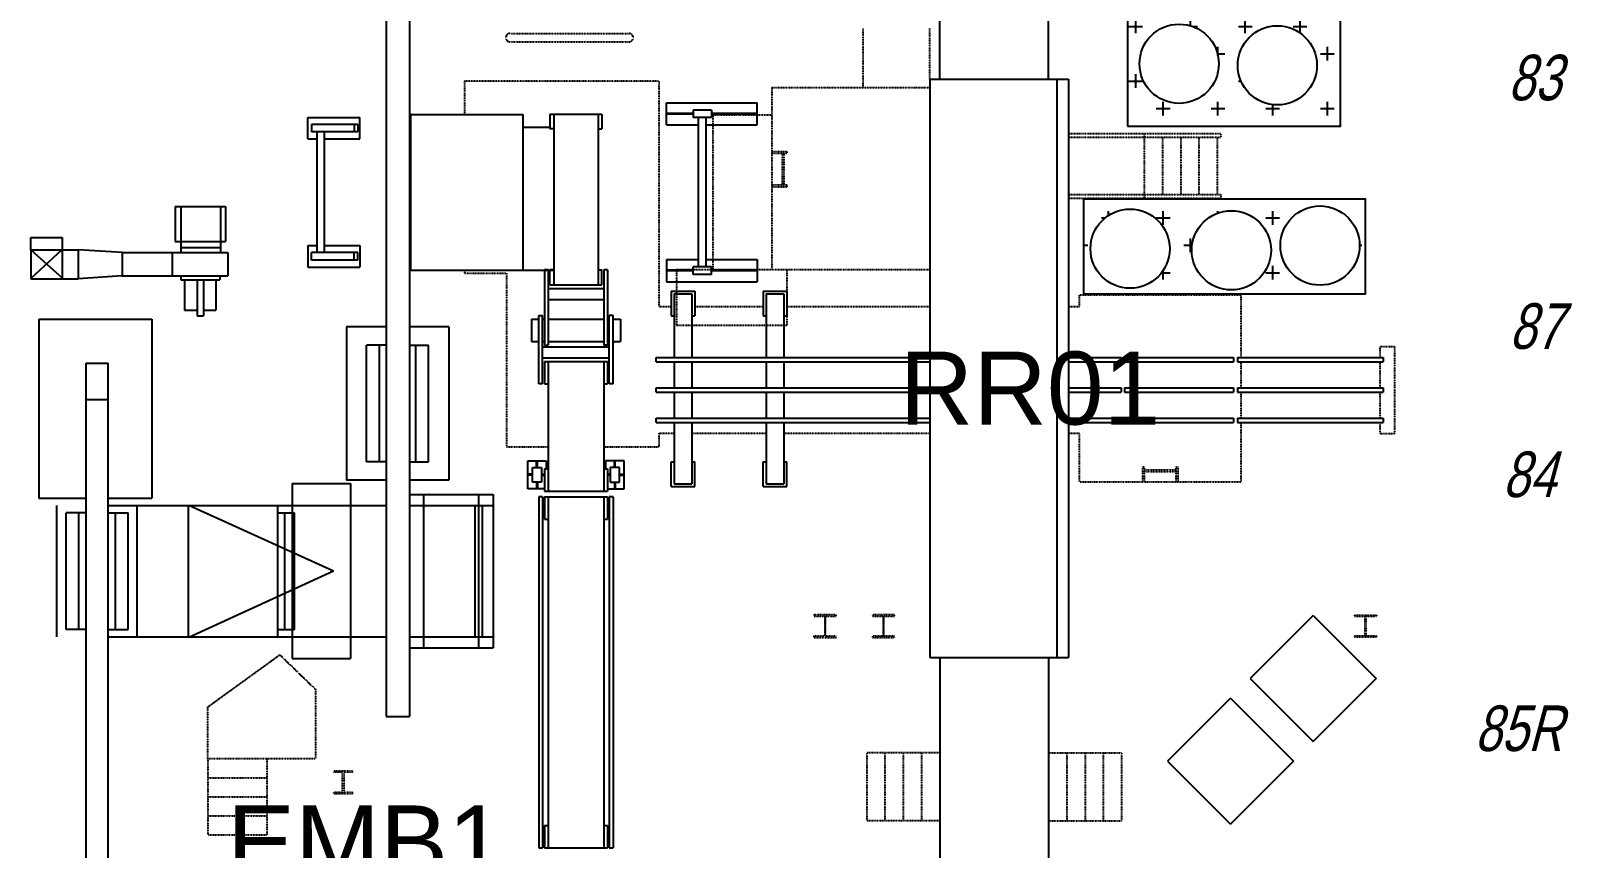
# Model space of a CAD drawing. Header units: millimetres. Extents: x -1732 to 458256, y -4349 to 130988.
# Drawn here: x -788 to 20321, y 80488 to 91690 of the extents above; entities that cross this region are included whole.
import ezdxf

# ---------------------------------------------------------------- set-up
doc = ezdxf.new("R2010")
doc.units = ezdxf.units.MM
doc.header["$LTSCALE"] = 0.01
doc.header["$MEASUREMENT"] = 0
doc.linetypes.add('PHANTOM2', pattern=[31.75, 15.875, -3.175, 3.175, -3.175, 3.175, -3.175])
for name, color, linetype in [('Entreposage des rouleaux', 251, 'CONTINUOUS'), ('F-E-EQP', 251, 'CONTINUOUS'), ('F-E-EQP-PH2', 251, 'PHANTOM2'), ('NODETEXT', 5, 'CONTINUOUS'), ('NODETEXTOLD', 5, 'CONTINUOUS'), ('S-E-ACI', 251, 'PHANTOM2'), ('S-E-BET', 251, 'PHANTOM2'), ('TEX', 5, 'CONTINUOUS')]:
    doc.layers.add(name, color=color, linetype=linetype)
doc.styles.add('R15', font='arial.ttf', dxfattribs={"height": 1.5})
doc.styles.add('TEXTXP', font='arial.ttf', dxfattribs={"width": 0.75, "oblique": 15})

msp = doc.modelspace()

# ---------------------------------------------------------------- hatches: boundary and pattern name
at = {"layer": 'Entreposage des rouleaux', "linetype": 'Continuous'}
h = msp.add_hatch(dxfattribs=at)
h.set_pattern_fill('CROSS', color=256, scale=1500)
h.set_pattern_definition([(0, (-78000, -38000), (375, 375), [187.5, -562.5]), (90, (-77906.25, -38093.75), (-375, 375), [187.5, -562.5])])
h.paths.add_polyline_path([(17146.54412, 94672.01978), (14230.28952, 94672.01978), (14230.28952, 90382.76169), (17146.54412, 90382.76169)])
h.paths.add_polyline_path([(15696.30933, 93902.49375, -1), (16781.70732, 93902.49375, -1)], flags=16)
h.paths.add_polyline_path([(16760.02961, 92667.8882, -1), (15674.63162, 92667.8882, -1)], flags=16)
h.paths.add_polyline_path([(14439.05982, 93967.47299, -1), (15524.45781, 93967.47299, -1)], flags=16)
h.paths.add_polyline_path([(15481.10387, 92624.56828, -1), (14395.70588, 92624.56828, -1)], flags=16)
h.paths.add_polyline_path([(16825.05978, 91216.68433, -1), (15739.66179, 91216.68433, -1)], flags=16)
h.paths.add_polyline_path([(15481.10387, 91238.34429, -1), (14395.70588, 91238.34429, -1)], flags=16)
h.paths.add_polyline_path([(13630.68545, 88081.54036), (17487.22828, 88081.54036), (17487.22828, 89388.74299), (13630.68545, 89388.74299)])
h.paths.add_polyline_path([(17410.33133, 88747.47323, -1), (16324.93334, 88747.47323, -1)], flags=16)
h.paths.add_polyline_path([(16196.43576, 88682.49399, -1), (15111.03778, 88682.49399, -1)], flags=16)
h.paths.add_polyline_path([(13723.72793, 88704.15331, -1), (14809.12591, 88704.15331, -1)], flags=16)

# ---------------------------------------------------------------- linework, layer by layer
for points in [[(14230.28952, 90382.76169), (17146.54412, 90382.76169), (17146.54412, 94672.01978), (14230.28952, 94672.01978)], [(13630.68545, 89388.74299), (17487.22828, 89388.74299), (17487.22828, 88081.54036), (13630.68545, 88081.54036)]]:
    msp.add_lwpolyline(points, close=True, dxfattribs=at)
for centre in [(14938.40487, 91238.34429), (16282.36078, 91216.68433), (14266.42692, 88704.15331), (15653.73677, 88682.49399), (16867.63234, 88747.47323)]:
    msp.add_circle(centre, 542.69899, dxfattribs=at)
at = {"layer": 'F-E-EQP'}
for p, q in [((4080.15801, 102291.03331), (4080.15801, 82292.70009)), ((4398.15801, 102291.03331), (4398.15801, 82292.70009)), ((11659.15801, 91026.09968), (11659.15801, 95701.09968)), ((13149.15801, 91026.09968), (13149.15801, 95701.09968)), ((11524.15801, 91026.09968), (13424.15801, 91026.09968)), ((11524.15801, 91026.09968), (11524.15801, 83101.09968)), ((13264.15801, 91026.09968), (13264.15801, 83101.09968)), ((13424.15801, 91026.09968), (13424.15801, 83101.09968)), ((7915.15801, 90705.09968), (9160.15801, 90705.09968)), ((7915.15801, 90400.09968), (7915.15801, 90705.09968)), ((8535.15801, 90603.59968), (8281.15801, 90603.59968)), ((8281.15801, 90603.59968), (8281.15801, 90501.59968)), ((8535.15801, 90603.59968), (8535.15801, 90501.59968)), ((9160.15801, 90400.09968), (9160.15801, 90705.09968)), ((3006.15801, 90210.09968), (3006.15801, 90503.09968)), ((3006.15801, 90503.09968), (3718.15801, 90503.09968)), ((3692.15801, 90407.59968), (3057.15801, 90407.59968)), ((3057.15801, 90407.59968), (3057.15801, 90305.59968)), ((3641.15801, 90407.59968), (3641.15801, 90305.59968)), ((3692.15801, 90407.59968), (3692.15801, 90305.59968)), ((3718.15801, 90210.09968), (3718.15801, 90503.09968)), ((4410.15801, 90545.09968), (4410.15801, 88411.09968)), ((4410.15801, 90545.09968), (5950.15801, 90545.09968)), ((5950.15801, 90545.09968), (5950.15801, 88411.09968)), ((5950.15801, 90366.09968), (5950.15801, 88411.09968)), ((6321.15801, 90366.09968), (5950.15801, 90366.09968)), ((6321.15801, 90549.09968), (7033.15801, 90549.09968)), ((6321.15801, 90549.09968), (6321.15801, 90345.09968)), ((6372.15801, 90549.09968), (6372.15801, 88210.09968)), ((6982.15801, 90549.09968), (6982.15801, 88210.09968)), ((7033.15801, 90549.09968), (7033.15801, 90345.09968)), ((8281.15801, 90557.59968), (7915.15801, 90557.59968)), ((8281.15801, 90547.59968), (7915.15801, 90547.59968)), ((7915.15801, 90400.09968), (8357.15801, 90400.09968)), ((8535.15801, 90501.59968), (8281.15801, 90501.59968)), ((8357.15801, 88454.59968), (8357.15801, 90501.59968)), ((8459.15801, 88454.59968), (8459.15801, 90501.59968)), ((8459.15801, 90400.09968), (9160.15801, 90400.09968)), ((9160.15801, 90557.59968), (8535.15801, 90557.59968)), ((9160.15801, 90547.59968), (8535.15801, 90547.59968)), ((3006.15801, 90210.09968), (3133.15801, 90210.09968)), ((3692.15801, 90305.59968), (3057.15801, 90305.59968)), ((3133.15801, 88650.59968), (3133.15801, 90305.59968)), ((3235.15801, 88650.59968), (3235.15801, 90305.59968)), ((3235.15801, 90210.09968), (3718.15801, 90210.09968)), ((6372.15801, 90345.09968), (6321.15801, 90345.09968)), ((6982.15801, 90345.09968), (7033.15801, 90345.09968)), ((1186.82289, 89280.83749), (1186.82289, 88801.40843)), ((1186.82289, 89280.83749), (1876.31707, 89280.83749)), ((1263.74222, 89280.83749), (1263.74222, 88807.31545)), ((1808.33143, 89286.74452), (1808.33143, 88813.23162)), ((1876.31707, 89280.83749), (1876.31707, 88801.40843)), ((-788.38169, 88859.00649), (-358.38509, 88859.00649)), ((-788.38169, 88690.17167), (-788.38169, 88859.00649)), ((-788.38169, 88690.17167), (-138.39874, 88690.17167)), ((-788.38169, 88690.17167), (-788.38169, 88290.17653)), ((-786.96437, 88688.51661), (-355.20298, 88300.76529)), ((-363.48745, 88688.51661), (-786.96437, 88298.0038)), ((-358.38509, 88859.00649), (-358.38509, 88290.17653)), ((-138.39874, 88690.17167), (-138.39874, 88290.17653)), ((461.60311, 88650.17581), (-138.39874, 88690.17167)), ((1186.82289, 88801.40843), (1876.31707, 88801.40843)), ((1263.74222, 88807.31545), (1263.74222, 88659.32896)), ((1269.64924, 88718.51807), (1808.33143, 88718.51807)), ((1808.33143, 88813.23162), (1808.33143, 88659.32896)), ((3006.15801, 88746.09968), (3006.15801, 88453.09968)), ((3006.15801, 88746.09968), (3133.15801, 88746.09968)), ((3235.15801, 88746.09968), (3718.15801, 88746.09968)), ((3718.15801, 88746.09968), (3718.15801, 88453.09968)), ((461.60311, 88650.17581), (1148.69241, 88650.17581)), ((461.60311, 88650.17581), (461.60311, 88330.16325)), ((1148.69241, 88650.17581), (1911.55804, 88650.17581)), ((1148.69241, 88650.17581), (1148.69241, 88330.16325)), ((1911.55804, 88650.17581), (1911.55804, 88330.16325)), ((3006.15801, 88453.09968), (3718.15801, 88453.09968)), ((3692.15801, 88650.59968), (3057.15801, 88650.59968)), ((3057.15801, 88548.59968), (3057.15801, 88650.59968)), ((3692.15801, 88548.59968), (3057.15801, 88548.59968)), ((3641.15801, 88548.59968), (3641.15801, 88650.59968)), ((3692.15801, 88548.59968), (3692.15801, 88650.59968)), ((7915.15801, 88556.09968), (8357.15801, 88556.09968)), ((7915.15801, 88556.09968), (7915.15801, 88251.09968)), ((8535.15801, 88454.59968), (8281.15801, 88454.59968)), ((8281.15801, 88352.59968), (8281.15801, 88454.59968)), ((8459.15801, 88556.09968), (9160.15801, 88556.09968)), ((8535.15801, 88352.59968), (8535.15801, 88454.59968)), ((9160.15801, 88556.09968), (9160.15801, 88251.09968)), ((-788.38169, 88290.17653), (-138.39874, 88290.17653)), ((461.60311, 88330.16325), (-138.39874, 88290.17653)), ((461.60311, 88330.16325), (1148.69241, 88330.16325)), ((1148.69241, 88330.16325), (1911.55804, 88330.16325)), ((1263.74222, 88327.85896), (1263.74222, 88276.94517)), ((1263.74222, 88276.94517), (1799.36116, 88276.94517)), ((1317.02431, 88280.48389), (1317.02431, 87862.58481)), ((1488.68462, 88280.48389), (1488.68462, 87785.63805)), ((1574.45534, 88280.48389), (1574.45534, 87785.63805)), ((1746.07907, 88280.48389), (1746.07907, 87862.58481)), ((1799.36116, 88327.85896), (1799.36116, 88276.94517)), ((4410.15801, 88411.09968), (5950.15801, 88411.09968)), ((5950.15801, 88411.09968), (6372.15801, 88411.09968)), ((6296.15801, 88414.09968), (6245.15801, 88414.09968)), ((6245.15801, 88414.09968), (6245.15801, 87380.59968)), ((6296.15801, 88414.09968), (6296.15801, 87380.59968)), ((6372.15801, 88414.09968), (6321.15801, 88414.09968)), ((6321.15801, 88210.09968), (6321.15801, 88414.09968)), ((6982.15801, 88414.09968), (7033.15801, 88414.09968)), ((7033.15801, 88210.09968), (7033.15801, 88414.09968)), ((7058.15801, 88414.09968), (7058.15801, 87380.59968)), ((7109.15801, 88414.09968), (7058.15801, 88414.09968)), ((7109.15801, 88414.09968), (7109.15801, 87380.59968)), ((8281.15801, 88408.59968), (7915.15801, 88408.59968)), ((8281.15801, 88398.59968), (7915.15801, 88398.59968)), ((7915.15801, 88251.09968), (9160.15801, 88251.09968)), ((8535.15801, 88352.59968), (8281.15801, 88352.59968)), ((9160.15801, 88408.59968), (8535.15801, 88408.59968)), ((9160.15801, 88398.59968), (8535.15801, 88398.59968)), ((6296.15801, 88159.09968), (7058.15801, 88159.09968)), ((6321.15801, 88210.09968), (7033.15801, 88210.09968)), ((7983.29291, 88123.46389), (8303.24147, 88123.46389)), ((7983.29291, 88123.46389), (7983.29291, 87782.03608)), ((8023.27963, 88083.47718), (8263.25476, 88083.47718)), ((8023.27963, 88083.47718), (8023.27963, 87213.5597)), ((8263.25476, 88083.47718), (8263.25476, 87213.5597)), ((8303.24147, 88123.46389), (8303.24147, 87782.03608)), ((9243.17152, 88123.46389), (9243.17152, 87782.03608)), ((9243.17152, 88123.46389), (9563.12008, 88123.46389)), ((9283.15823, 88083.47718), (9283.15823, 87213.5597)), ((9283.15823, 88083.47718), (9523.13337, 88083.47718)), ((9523.13337, 88083.47718), (9523.13337, 87213.5597)), ((9563.12008, 88123.46389), (9563.12008, 87782.03608)), ((1317.02431, 87862.58481), (1491.44611, 87862.58481)), ((1576.40301, 87862.58481), (1746.07907, 87862.58481)), ((6296.15801, 88007.09968), (7058.15801, 88007.09968)), ((-680.38191, 87736.19644), (869.59924, 87736.19644)), ((-680.38191, 87736.19644), (-680.38191, 85286.24452)), ((869.59924, 87736.19644), (869.59924, 85286.24452)), ((1488.68462, 87785.63805), (1574.45534, 87785.63805)), ((4080.15801, 87632.06457), (3534.81899, 87632.06457)), ((3534.81899, 87632.06457), (3534.81899, 85532.12668)), ((4934.77453, 87632.06457), (4398.15801, 87632.06457)), ((4934.77453, 87632.06457), (4934.77453, 85532.12668)), ((6067.15801, 87736.59968), (6067.15801, 87431.59968)), ((6067.15801, 87736.59968), (6169.15801, 87736.59968)), ((6169.15801, 86853.09968), (6169.15801, 87787.59968)), ((6169.15801, 87787.59968), (6220.15801, 87787.59968)), ((6220.15801, 86853.09968), (6220.15801, 87787.59968)), ((6220.15801, 87736.59968), (6245.15801, 87736.59968)), ((6296.15801, 87736.59968), (7058.15801, 87736.59968)), ((7109.15801, 87736.59968), (7134.15801, 87736.59968)), ((7134.15801, 86853.09968), (7134.15801, 87787.59968)), ((7185.15801, 87787.59968), (7134.15801, 87787.59968)), ((7185.15801, 86853.09968), (7185.15801, 87787.59968)), ((7185.15801, 87736.59968), (7287.15801, 87736.59968)), ((7287.15801, 87736.59968), (7287.15801, 87431.59968)), ((7983.29291, 87782.03608), (8023.27963, 87782.03608)), ((8263.25476, 87782.03608), (8303.24147, 87782.03608)), ((9243.17152, 87782.03608), (9283.15823, 87782.03608)), ((9523.13337, 87782.03608), (9563.12008, 87782.03608)), ((6067.15801, 87431.59968), (6169.15801, 87431.59968)), ((6220.15801, 87431.59968), (6245.15801, 87431.59968)), ((6296.15801, 87431.59968), (7058.15801, 87431.59968)), ((7109.15801, 87431.59968), (7134.15801, 87431.59968)), ((7185.15801, 87431.59968), (7287.15801, 87431.59968)), ((4080.15801, 87382.07675), (3809.79736, 87382.07675)), ((3809.79736, 85782.11449), (3809.79736, 87382.07675)), ((3984.79523, 85782.11449), (3984.79523, 87382.07675)), ((4398.15801, 87382.07675), (4659.78702, 87382.07675)), ((4484.79829, 85782.11449), (4484.79829, 87382.07675)), ((4659.78702, 85782.11449), (4659.78702, 87382.07675)), ((6220.15801, 87361.09968), (7134.15801, 87361.09968)), ((6220.15801, 87209.09968), (7134.15801, 87209.09968)), ((6245.15801, 87380.59968), (6296.15801, 87380.59968)), ((7109.15801, 87380.59968), (7058.15801, 87380.59968)), ((7774.16049, 87213.5597), (11524.15801, 87213.5597)), ((7774.16049, 87153.55677), (7774.16049, 87213.5597)), ((13424.15801, 87213.5597), (14142.05123, 87213.5597)), ((14142.05123, 87213.5597), (14142.05123, 87153.55677)), ((14191.07222, 87213.5597), (15680.7187, 87213.5597)), ((14191.07222, 87213.5597), (14191.07222, 87153.55677)), ((15680.7187, 87213.5597), (15680.7187, 87153.55677)), ((15739.15801, 87213.5597), (17734.15801, 87213.5597)), ((15739.15801, 87213.5597), (15739.15801, 87153.55677)), ((17734.15801, 87213.5597), (17734.15801, 87153.55677)), ((-30.39896, 87136.19459), (269.60654, 87136.19459)), ((-30.39896, 72622.85608), (-30.39896, 87136.19459)), ((269.60654, 72603.65368), (269.60654, 87136.19459)), ((6245.15801, 87158.09968), (7109.15801, 87158.09968)), ((6245.15801, 87158.09968), (6245.15801, 86853.09968)), ((6296.15801, 87158.09968), (6296.15801, 85381.09968)), ((7058.15801, 87158.09968), (7058.15801, 85381.09968)), ((7109.15801, 87158.09968), (7109.15801, 86853.09968)), ((7774.16049, 87153.55677), (11524.15801, 87153.55677)), ((8023.27963, 87153.55677), (8023.27963, 86797.56117)), ((8263.25476, 87153.55677), (8263.25476, 86797.56117)), ((9283.15823, 87153.55677), (9283.15823, 86797.56117)), ((9523.13337, 87153.55677), (9523.13337, 86797.56117)), ((13424.15801, 87153.55677), (14142.05123, 87153.55677)), ((14191.07222, 87153.55677), (15680.7187, 87153.55677)), ((15739.15801, 87153.55677), (17734.15801, 87153.55677)), ((6220.15801, 86853.09968), (6169.15801, 86853.09968)), ((6245.15801, 86853.09968), (6296.15801, 86853.09968)), ((7058.15801, 86853.09968), (7109.15801, 86853.09968)), ((7185.15801, 86853.09968), (7134.15801, 86853.09968)), ((7774.16049, 86797.56117), (11524.15801, 86797.56117)), ((7774.16049, 86737.55824), (7774.16049, 86797.56117)), ((13424.15801, 86797.56117), (14142.05123, 86797.56117)), ((14142.05123, 86797.56117), (14142.05123, 86737.55824)), ((14191.07222, 86797.56117), (15680.7187, 86797.56117)), ((14191.07222, 86797.56117), (14191.07222, 86737.55824)), ((15680.7187, 86797.56117), (15680.7187, 86737.55824)), ((15739.15801, 86797.56117), (17734.15801, 86797.56117)), ((15739.15801, 86797.56117), (15739.15801, 86737.55824)), ((17734.15801, 86797.56117), (17734.15801, 86737.55824)), ((-30.39896, 86636.21896), (269.60654, 86636.21896)), ((7774.16049, 86737.55824), (11524.15801, 86737.55824)), ((8023.27963, 86737.55824), (8023.27963, 86381.56263)), ((8263.25476, 86737.55824), (8263.25476, 86381.56263)), ((9283.15823, 86737.55824), (9283.15823, 86381.56263)), ((9523.13337, 86737.55824), (9523.13337, 86381.56263)), ((13424.15801, 86737.55824), (14142.05123, 86737.55824)), ((14191.07222, 86737.55824), (15680.7187, 86737.55824)), ((15739.15801, 86737.55824), (17734.15801, 86737.55824)), ((7774.16049, 86381.56263), (11524.15801, 86381.56263)), ((7774.16049, 86321.5597), (7774.16049, 86381.56263)), ((13424.15801, 86381.56263), (14142.05123, 86381.56263)), ((14142.05123, 86381.56263), (14142.05123, 86321.5597)), ((14191.07222, 86381.56263), (15680.7187, 86381.56263)), ((14191.07222, 86381.56263), (14191.07222, 86321.5597)), ((15680.7187, 86381.56263), (15680.7187, 86321.5597)), ((15739.15801, 86381.56263), (17734.15801, 86381.56263)), ((15739.15801, 86381.56263), (15739.15801, 86321.5597)), ((17734.15801, 86381.56263), (17734.15801, 86321.5597)), ((7774.16049, 86321.5597), (11524.15801, 86321.5597)), ((8023.27963, 86321.5597), (8023.27963, 85483.72217)), ((8263.25476, 86321.5597), (8263.25476, 85483.72217)), ((9283.15823, 86321.5597), (9283.15823, 85483.72217)), ((9523.13337, 86321.5597), (9523.13337, 85483.72217)), ((13424.15801, 86321.5597), (14142.05123, 86321.5597)), ((14191.07222, 86321.5597), (15680.7187, 86321.5597)), ((15739.15801, 86321.5597), (17734.15801, 86321.5597)), ((4080.15801, 85782.11449), (3809.79736, 85782.11449)), ((4398.15801, 85782.11449), (4659.78702, 85782.11449)), ((6017.15801, 85415.09968), (6017.15801, 85796.09968)), ((6017.15801, 85796.09968), (6271.15801, 85796.09968)), ((6080.65801, 85504.09968), (6080.65801, 85707.09968)), ((6080.65801, 85707.09968), (6207.65801, 85707.09968)), ((6137.80801, 85707.09968), (6137.80801, 85796.09968)), ((6150.50801, 85707.09968), (6150.50801, 85796.09968)), ((6207.65801, 85707.09968), (6207.65801, 85504.09968)), ((6271.15801, 85796.09968), (6271.15801, 85686.09968)), ((7337.15801, 85796.09968), (7083.15801, 85796.09968)), ((7083.15801, 85796.09968), (7083.15801, 85686.09968)), ((7273.65801, 85707.09968), (7146.65801, 85707.09968)), ((7146.65801, 85707.09968), (7146.65801, 85504.09968)), ((7203.80801, 85707.09968), (7203.80801, 85796.09968)), ((7216.50801, 85707.09968), (7216.50801, 85796.09968)), ((7273.65801, 85504.09968), (7273.65801, 85707.09968)), ((7337.15801, 85415.09968), (7337.15801, 85796.09968)), ((7983.29291, 85785.16328), (8023.27963, 85785.16328)), ((7983.29291, 85443.73546), (7983.29291, 85785.16328)), ((8263.25476, 85785.16328), (8303.24147, 85785.16328)), ((8303.24147, 85443.73546), (8303.24147, 85785.16328)), ((9243.17152, 85785.16328), (9283.15823, 85785.16328)), ((9243.17152, 85443.73546), (9243.17152, 85785.16328)), ((9523.13337, 85785.16328), (9563.12008, 85785.16328)), ((9563.12008, 85443.73546), (9563.12008, 85785.16328)), ((4080.15801, 85532.12668), (3534.81899, 85532.12668)), ((4934.77453, 85532.12668), (4398.15801, 85532.12668)), ((6080.65801, 85611.94968), (6017.15801, 85611.94968)), ((6080.65801, 85599.24968), (6017.15801, 85599.24968)), ((6207.65801, 85504.09968), (6080.65801, 85504.09968)), ((6137.80801, 85504.09968), (6137.80801, 85415.09968)), ((6150.50801, 85504.09968), (6150.50801, 85415.09968)), ((6207.65801, 85611.94968), (6245.15801, 85611.94968)), ((6207.65801, 85599.24968), (6245.15801, 85599.24968)), ((6245.15801, 85686.09968), (6296.15801, 85686.09968)), ((6245.15801, 85686.09968), (6245.15801, 85381.09968)), ((7058.15801, 85686.09968), (7109.15801, 85686.09968)), ((7109.15801, 85686.09968), (7109.15801, 85381.09968)), ((7146.65801, 85611.94968), (7109.15801, 85611.94968)), ((7146.65801, 85599.24968), (7109.15801, 85599.24968)), ((7146.65801, 85504.09968), (7273.65801, 85504.09968)), ((7203.80801, 85504.09968), (7203.80801, 85415.09968)), ((7216.50801, 85504.09968), (7216.50801, 85415.09968)), ((7273.65801, 85611.94968), (7337.15801, 85611.94968)), ((7273.65801, 85599.24968), (7337.15801, 85599.24968)), ((-680.38191, 85286.24452), (-30.39896, 85286.24452)), ((269.60654, 85286.24452), (869.59924, 85286.24452)), ((2791.54917, 85486.26037), (2791.54917, 83086.31699)), ((2791.54917, 85486.26037), (3591.5303, 85486.26037)), ((3591.5303, 85486.26037), (3591.5303, 83086.31699)), ((4398.15801, 85336.2622), (5541.47001, 85336.2622)), ((4591.49071, 85332.59545), (4591.49071, 83238.02509)), ((5341.49073, 85336.2622), (5341.49073, 83236.28773)), ((5541.47001, 85336.2622), (5541.47001, 83236.28773)), ((6245.15801, 85415.09968), (6017.15801, 85415.09968)), ((6169.15801, 85304.09968), (6169.15801, 80492.76957)), ((6220.15801, 85304.09968), (6169.15801, 85304.09968)), ((6220.15801, 85304.09968), (6220.15801, 80492.76957)), ((6245.15801, 85381.09968), (7109.15801, 85381.09968)), ((6245.15801, 85304.09968), (7109.15801, 85304.09968)), ((6245.15801, 85304.09968), (6245.15801, 84999.09968)), ((6296.15801, 85304.09968), (6296.15801, 80492.76957)), ((7058.15801, 85304.09968), (7058.15801, 80492.76957)), ((7109.15801, 85415.09968), (7337.15801, 85415.09968)), ((7109.15801, 85304.09968), (7109.15801, 84999.09968)), ((7134.15801, 85304.09968), (7134.15801, 80492.76957)), ((7185.15801, 85304.09968), (7134.15801, 85304.09968)), ((7185.15801, 85304.09968), (7185.15801, 80492.76957)), ((7983.29291, 85443.73546), (8303.24147, 85443.73546)), ((8023.27963, 85483.72217), (8263.25476, 85483.72217)), ((9243.17152, 85443.73546), (9563.12008, 85443.73546)), ((9283.15823, 85483.72217), (9523.13337, 85483.72217)), ((-430.38495, 83386.28591), (-430.38495, 85186.25488)), ((-305.37733, 83486.31213), (-305.37733, 85086.26524)), ((-30.39896, 85086.26524), (-305.37733, 85086.26524)), ((-130.3886, 83486.31213), (-130.3886, 85086.26524)), ((269.60654, 85186.25488), (1369.58402, 85186.25488)), ((269.60654, 85086.26524), (544.61234, 85086.26524)), ((369.59618, 83486.31213), (369.59618, 85086.26524)), ((544.61234, 83486.31213), (544.61234, 85086.26524)), ((669.59253, 83386.28591), (669.59253, 85186.25488)), ((1368.86164, 85186.25488), (4080.15801, 85186.25488)), ((1369.58402, 83386.28591), (1369.58402, 85186.25488)), ((3358.41349, 84282.67412), (1374.14687, 85184.12433)), ((2591.54246, 85184.12433), (2591.54246, 83386.28591)), ((2593.79188, 85086.26524), (2821.78838, 85086.26524)), ((2689.21867, 83486.31213), (2689.21867, 85086.26524)), ((2821.78838, 83486.31213), (2821.78838, 85086.26524)), ((4398.15801, 85186.25488), (5541.47001, 85186.25488)), ((5291.48219, 85178.82081), (5291.48219, 83381.18356)), ((5391.47183, 85178.82081), (5391.47183, 83391.80889)), ((6245.15801, 84999.09968), (6296.15801, 84999.09968)), ((7058.15801, 84999.09968), (7109.15801, 84999.09968)), ((3358.41349, 84282.67412), (1374.14687, 83375.90747)), ((16771.44462, 83676.05657), (15908.77435, 82813.3863)), ((16771.44462, 83676.05657), (17634.1149, 82813.3863)), ((-30.39896, 83486.31213), (-305.37733, 83486.31213)), ((269.60654, 83486.31213), (544.61234, 83486.31213)), ((269.60654, 83386.28591), (1369.58402, 83386.28591)), ((1374.14687, 83386.28591), (4080.15801, 83386.28591)), ((2591.54246, 83486.31213), (2821.78838, 83486.31213)), ((4398.15801, 83386.28591), (5541.47001, 83386.28591)), ((4398.15801, 83236.28773), (5541.47001, 83236.28773)), ((2791.54917, 83086.31699), (3591.5303, 83086.31699)), ((11524.15801, 83101.09968), (13424.15801, 83101.09968)), ((11659.15801, 83101.09968), (11659.15801, 72609.80759)), ((13149.15801, 83101.09968), (13149.15801, 72609.80759)), ((15908.77435, 82813.3863), (16771.44462, 81950.71602)), ((17634.1149, 82813.3863), (16771.44462, 81950.71602)), ((15640.07377, 82544.68572), (14777.4035, 81682.01545)), ((15640.07377, 82544.68572), (16502.74405, 81682.01545)), ((4080.15801, 82292.70009), (4398.15801, 82292.70009)), ((14777.4035, 81682.01545), (15640.07377, 80819.34517)), ((16502.74405, 81682.01545), (15640.07377, 80819.34517)), ((6245.15801, 80797.76957), (6245.15801, 80492.76957)), ((6245.15801, 80797.76957), (6296.15801, 80797.76957)), ((7058.15801, 80797.76957), (7109.15801, 80797.76957)), ((7109.15801, 80797.76957), (7109.15801, 80492.76957)), ((6169.15801, 80492.76957), (6220.15801, 80492.76957)), ((6245.15801, 80492.76957), (7109.15801, 80492.76957)), ((7134.15801, 80492.76957), (7185.15801, 80492.76957))]:
    msp.add_line(p, q, dxfattribs=at)
at = {"layer": 'F-E-EQP-PH2'}
for p, q in [((5774.15801, 91654.61218), (7404.15801, 91654.61218)), ((10609.15801, 90913.11797), (10609.15801, 91727.11218)), ((11524.15801, 91026.09968), (11524.15801, 91727.11218)), ((5774.15801, 91539.61218), (7404.15801, 91539.61218)), ((9358.73251, 90913.11797), (9358.73251, 88418.09968)), ((9358.73251, 90913.11797), (11524.15801, 90913.11797)), ((8553.73251, 90538.09968), (9358.73251, 90538.09968)), ((8553.73251, 90538.09968), (8553.73251, 88418.09968)), ((13424.15801, 90281.09968), (15509.15801, 90281.09968)), ((13424.15801, 90231.09968), (15509.15801, 90231.09968)), ((14459.15801, 90281.09968), (14459.15801, 89396.09968)), ((14709.15801, 90231.09968), (14709.15801, 89446.09968)), ((14959.15801, 90231.09968), (14959.15801, 89446.09968)), ((15209.15801, 90231.09968), (15209.15801, 89446.09968)), ((15459.15801, 90231.09968), (15459.15801, 89446.09968)), ((15509.15801, 90281.09968), (15509.15801, 90231.09968)), ((9358.73251, 90038.09968), (9563.73251, 90038.09968)), ((9358.73251, 90013.09968), (9563.73251, 90013.09968)), ((9501.23251, 90013.09968), (9501.23251, 89578.09968)), ((9526.23251, 90013.09968), (9526.23251, 89578.09968)), ((9563.73251, 90038.09968), (9563.73251, 90013.09968)), ((9358.73251, 89578.09968), (9563.73251, 89578.09968)), ((9358.73251, 89553.09968), (9563.73251, 89553.09968)), ((9563.73251, 89578.09968), (9563.73251, 89553.09968)), ((13424.15801, 89446.09968), (15509.15801, 89446.09968)), ((13424.15801, 89396.09968), (15509.15801, 89396.09968)), ((15509.15801, 89446.09968), (15509.15801, 89396.09968)), ((8053.73251, 88418.09968), (8053.73251, 87658.09968)), ((8053.73251, 88418.09968), (11524.15801, 88418.09968)), ((9563.73251, 88418.09968), (9563.73251, 87658.09968)), ((8053.73251, 87658.09968), (9563.73251, 87658.09968)), ((17689.15801, 87363.5597), (17894.15801, 87363.5597)), ((17689.15801, 87213.5597), (17689.15801, 87363.5597)), ((17894.15801, 86171.5597), (17894.15801, 87363.5597)), ((17689.15801, 86797.56117), (17689.15801, 87153.55677)), ((17689.15801, 86381.56263), (17689.15801, 86737.55824)), ((17689.15801, 86171.5597), (17689.15801, 86321.5597)), ((17689.15801, 86171.5597), (17894.15801, 86171.5597)), ((14439.15801, 85508.09968), (14439.15801, 85713.09968)), ((14439.15801, 85713.09968), (14464.15801, 85713.09968)), ((14464.15801, 85508.09968), (14464.15801, 85713.09968)), ((14899.15801, 85508.09968), (14899.15801, 85713.09968)), ((14899.15801, 85713.09968), (14924.15801, 85713.09968)), ((14924.15801, 85508.09968), (14924.15801, 85713.09968)), ((14464.15801, 85675.59968), (14899.15801, 85675.59968)), ((14464.15801, 85650.59968), (14899.15801, 85650.59968)), ((1636.51323, 82425.36102), (2621.51323, 83138.36102)), ((2621.51323, 83138.36102), (3111.51323, 82663.36102)), ((3111.51323, 82663.36102), (3111.51323, 81713.36102)), ((1636.51323, 81713.36102), (1636.51323, 82425.36102)), ((3111.51323, 81713.36102), (1636.51323, 81713.36102)), ((1636.51323, 81713.36102), (1636.51323, 80673.36102)), ((2446.51323, 80673.36102), (2446.51323, 81713.36102)), ((10659.15801, 81796.09968), (10659.15801, 80861.09968)), ((11659.15801, 81796.09968), (10659.15801, 81796.09968)), ((10909.15801, 81796.09968), (10909.15801, 80861.09968)), ((11159.15801, 81796.09968), (11159.15801, 80861.09968)), ((11409.15801, 81796.09968), (11409.15801, 80861.09968)), ((13149.15801, 81796.09968), (14149.15801, 81796.09968)), ((13399.15801, 81796.09968), (13399.15801, 80861.09968)), ((13649.15801, 81796.09968), (13649.15801, 80861.09968)), ((13899.15801, 81796.09968), (13899.15801, 80861.09968)), ((14149.15801, 81796.09968), (14149.15801, 80861.09968)), ((1636.51323, 81453.36102), (2446.51323, 81453.36102)), ((1636.51323, 81193.36102), (2446.51323, 81193.36102)), ((1636.51323, 80933.36102), (2446.51323, 80933.36102)), ((11659.15801, 80861.09968), (10659.15801, 80861.09968)), ((13149.15801, 80861.09968), (14149.15801, 80861.09968)), ((1636.51323, 80673.36102), (2446.51323, 80673.36102))]:
    msp.add_line(p, q, dxfattribs=at)
for centre, start, end in [((5774.15801, 91597.11218), 90, 270), ((7404.15801, 91597.11218), 270, 90)]:
    msp.add_arc(centre, 57.5, start, end, dxfattribs=at)
at = {"layer": 'S-E-ACI'}
for p, q in [((10241.55801, 83685.08718), (9936.75801, 83685.08718)), ((9936.75801, 83685.08718), (9936.75801, 83669.21218)), ((9936.75801, 83669.21218), (10069.15551, 83669.21218)), ((10084.39551, 83653.97218), (10084.39551, 83408.22718)), ((10093.92051, 83408.22718), (10093.92051, 83653.97218)), ((10109.16051, 83669.21218), (10241.55801, 83669.21218)), ((10241.55801, 83669.21218), (10241.55801, 83685.08718)), ((11041.55801, 83685.08718), (10736.75801, 83685.08718)), ((10736.75801, 83685.08718), (10736.75801, 83669.21218)), ((10736.75801, 83669.21218), (10869.15551, 83669.21218)), ((10884.39551, 83653.97218), (10884.39551, 83408.22718)), ((10893.92051, 83408.22718), (10893.92051, 83653.97218)), ((10909.16051, 83669.21218), (11041.55801, 83669.21218)), ((11041.55801, 83669.21218), (11041.55801, 83685.08718)), ((17339.17355, 83683.37447), (17639.14247, 83683.37447)), ((17339.17355, 83683.37447), (17339.17355, 83668.37831)), ((17339.17355, 83668.37831), (17481.64621, 83668.37831)), ((17481.64621, 83668.37831), (17481.64621, 83398.37428)), ((17496.64237, 83668.37831), (17496.64237, 83398.37428)), ((17496.64237, 83668.37831), (17639.14247, 83668.37831)), ((17639.14247, 83683.37447), (17639.14247, 83668.37831)), ((10069.15551, 83392.98718), (9936.75801, 83392.98718)), ((9936.75801, 83392.98718), (9936.75801, 83377.11218)), ((10241.55801, 83392.98718), (10109.16051, 83392.98718)), ((10241.55801, 83377.11218), (10241.55801, 83392.98718)), ((10869.15551, 83392.98718), (10736.75801, 83392.98718)), ((10736.75801, 83392.98718), (10736.75801, 83377.11218)), ((11041.55801, 83392.98718), (10909.16051, 83392.98718)), ((11041.55801, 83377.11218), (11041.55801, 83392.98718)), ((17339.17355, 83398.37428), (17339.17355, 83383.37812)), ((17339.17355, 83398.37428), (17481.64621, 83398.37428)), ((17339.17355, 83383.37812), (17639.14247, 83383.37812)), ((17496.64237, 83398.37428), (17639.14247, 83398.37428)), ((17639.14247, 83398.37428), (17639.14247, 83383.37812)), ((9936.75801, 83377.11218), (10241.55801, 83377.11218)), ((10736.75801, 83377.11218), (11041.55801, 83377.11218)), ((3360.02251, 81529.86189), (3360.02251, 81545.33353)), ((3623.15025, 81545.33353), (3360.02251, 81545.33353)), ((3478.3733, 81529.86189), (3360.02251, 81529.86189)), ((3478.3733, 81250.86016), (3478.3733, 81529.86189)), ((3504.68059, 81250.86016), (3504.68059, 81529.86189)), ((3623.15025, 81529.86189), (3504.68059, 81529.86189)), ((3623.15025, 81529.86189), (3623.15025, 81545.33353)), ((3478.3733, 81250.86016), (3360.02251, 81250.86016)), ((3360.02251, 81235.35193), (3360.02251, 81250.86016)), ((3623.15025, 81235.35193), (3360.02251, 81235.35193)), ((3623.15025, 81250.86016), (3504.68059, 81250.86016)), ((3623.15025, 81235.35193), (3623.15025, 81250.86016))]:
    msp.add_line(p, q, dxfattribs=at)
for centre, start, end in [((10069.15551, 83653.97218), 0, 90), ((10109.16051, 83653.97218), 90, 180), ((10869.15551, 83653.97218), 0, 90), ((10909.16051, 83653.97218), 90, 180), ((10069.15551, 83408.22718), 270, 0), ((10109.16051, 83408.22718), 180, 270), ((10869.15551, 83408.22718), 270, 0), ((10909.16051, 83408.22718), 180, 270)]:
    msp.add_arc(centre, 15.24, start, end, dxfattribs=at)
at = {"layer": 'S-E-BET'}
for p, q in [((7817.15801, 90999.09968), (5149.15801, 90999.09968)), ((5149.15801, 90999.09968), (5149.15801, 90545.09968)), ((7817.15801, 87913.09968), (7817.15801, 90999.09968)), ((5149.15801, 88411.09968), (5149.15801, 88369.09968)), ((5149.15801, 88369.09968), (5727.15801, 88369.09968)), ((5727.15801, 88369.09968), (5727.15801, 85989.09968)), ((13574.15801, 87913.09968), (13574.15801, 88073.09968)), ((13574.15801, 88073.09968), (15789.15801, 88073.09968)), ((15789.15801, 87213.5597), (15789.15801, 88073.09968)), ((7817.15801, 87913.09968), (7983.29291, 87913.09968)), ((8303.24147, 87913.09968), (9243.17152, 87913.09968)), ((9563.12008, 87913.09968), (11524.15801, 87913.09968)), ((13424.15801, 87913.09968), (13574.15801, 87913.09968)), ((15789.15801, 86797.56117), (15789.15801, 87153.55677)), ((15789.15801, 86381.56263), (15789.15801, 86737.55824)), ((7817.15801, 85989.09968), (7817.15801, 86178.09968)), ((7817.15801, 86178.09968), (8023.27963, 86178.09968)), ((8263.25476, 86178.09968), (9283.15823, 86178.09968)), ((9523.13337, 86178.09968), (11524.15801, 86178.09968)), ((13424.15801, 86178.09968), (13574.15801, 86178.09968)), ((13574.15801, 85508.09968), (13574.15801, 86178.09968)), ((15789.15801, 85508.09968), (15789.15801, 86321.5597)), ((5727.15801, 85989.09968), (6296.15801, 85989.09968)), ((7058.15801, 85989.09968), (7817.15801, 85989.09968)), ((13574.15801, 85508.09968), (15789.15801, 85508.09968))]:
    msp.add_line(p, q, dxfattribs=at)

# ---------------------------------------------------------------- texts
at = {"layer": 'NODETEXT', "style": 'TEXTXP', "oblique": 15, "width": 0.75}
for s, p in [('83', (19440.80114, 90737.48979)), ('87', (19457.8212, 87331.56386)), ('84', (19366.95318, 85300.07791)), ('85R', (18984.02842, 81819.33432))]:
    msp.add_text(s, height=625, dxfattribs=at).set_placement(p)
at = {"layer": 'NODETEXTOLD', "style": 'TEXTXP', "oblique": 15, "width": 0.75}
for s, p in [('83', (19440.80114, 90737.48979)), ('87', (19457.8212, 87331.56386)), ('84', (19366.95318, 85300.07791)), ('85R', (18984.02842, 81819.33432))]:
    msp.add_text(s, height=625, dxfattribs=at).set_placement(p)
at = {"layer": 'TEX', "style": 'R15'}
for s, p in [('RR01', (11108.42173, 86294.23025)), ('EMB1', (1898.1316, 80074.94049))]:
    msp.add_text(s, height=1000, dxfattribs=at).set_placement(p)

doc.saveas('drawing.dxf')
